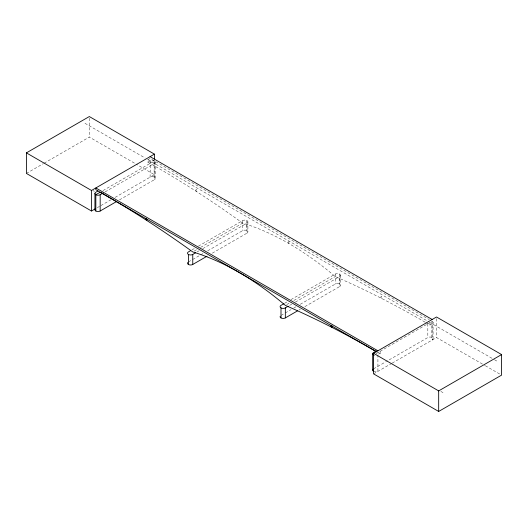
<?xml version="1.0" encoding="UTF-8"?>
<svg xmlns="http://www.w3.org/2000/svg" width="528" height="528" viewBox="0 0 528 528"><rect width="100%" height="100%" fill="white"/><g stroke="black" fill="none" stroke-linecap="round" stroke-linejoin="round"><path stroke-width="0.4" stroke-dasharray="2.64 1.98" d="M149.82 163.251L154.123 160.743L154.123 177.032M26.4 173.428L43.369 163.627M44.075 163.218L89.324 137.095L135.32 163.647M425.014 322.12A1000.903 577.876 60 0 0 381.533 298.406L381.447 298.36A1002.052 578.536 60 0 0 335.247 276.566A283.153 163.475 60 0 0 242.662 223.12A974.279 562.505 60 0 0 150.084 163.403L147.913 162.149L147.913 159.647L150.084 158.393L429.31 319.605M147.913 162.149L150.381 160.743A3.069 1.769 0 0 1 154.447 160.915M103.026 190.568L150.084 163.403M105.171 191.836L154.42 163.403A3.069 1.769 0 0 0 154.724 161.106M97.264 207.676L100.115 206.032M100.835 205.616L110.827 199.848M115.111 197.38L154.42 174.676L136.026 164.056M119.447 199.881L154.42 179.692L154.42 160.71M191.987 249.869L194.839 248.226M198.409 246.16L242.662 220.612A3.069 1.769 0 0 1 247.005 220.612A3.069 1.769 0 0 1 247.005 223.12L247.005 233.138L212.025 253.334M194.185 251.11L197.036 249.46M200.6 247.401L242.662 223.12M197.036 251.962L199.181 250.727M202.752 248.668L247.005 223.12M188.417 261.954L191.987 259.895M192.7 259.479L199.835 255.361M200.548 254.951L203.405 253.301M207.689 250.826L242.662 230.637A3.069 1.769 0 0 1 247.005 230.637A3.069 1.769 0 0 1 247.005 233.138M284.566 303.323L287.423 301.673M290.987 299.614L335.247 274.065A3.069 1.769 0 0 1 339.583 274.065A3.069 1.769 0 0 1 339.583 276.566L339.583 286.592L304.61 306.781M286.763 304.557L289.615 302.914M293.891 300.445L335.247 276.566M289.621 305.415L291.76 304.181M295.33 302.122L339.583 276.566M280.995 315.407L284.566 313.342M285.278 312.932L290.987 309.639M293.845 307.989L295.984 306.748M300.267 304.28L335.247 284.084A3.069 1.769 0 0 1 339.583 284.084A3.069 1.769 0 0 1 339.583 286.592M298.901 310.081L300.326 309.256M376.061 353.641L432.188 321.262A3.069 1.769 0 0 1 432.161 323.756L432.161 340.045A3.069 1.769 0 0 0 432.161 337.537A3.069 1.769 0 0 0 427.825 337.537L386.423 361.436M380.087 351.318L380.087 353.826L377.916 355.073L377.916 371.362A3.069 1.769 0 0 1 374.953 371.818M425.713 322.529A1000.903 577.876 60 0 1 427.825 323.756L429.997 325.01L432.161 323.756L493.72 359.297M373.58 368.854L385.711 361.852M373.58 373.87L391.479 363.535M392.192 363.119L436.504 337.537L484.618 365.317M150.381 160.743L150.084 177.184A3.069 1.769 0 0 1 154.42 177.184A3.069 1.769 0 0 1 154.42 179.692M84.988 123.314L145.127 158.037M147.913 159.647L428.564 321.677M494.432 359.707L497.257 361.337M485.324 365.726L500.188 374.306M377.923 352.572L380.087 353.826M93.007 190.582L94.42 191.4M440.893 391.433L443.012 392.66M436.504 318.635L436.504 337.537M433.059 322.39L433.059 338.672M431.864 321.097L431.864 337.385M429.997 322.502L429.997 325.01M427.825 323.697L427.825 337.537M340.474 275.2L340.474 285.226M339.28 273.913L339.28 283.932M335.247 274.065L335.247 284.084M247.896 221.747L247.896 231.772M246.701 220.46L246.701 230.485M242.662 220.612L242.662 230.637M155.311 162.037L155.311 178.319M89.324 118.193L89.324 137.095M196.462 189.631L195.65 190.106L196.462 191.512L197.281 191.044L196.462 189.631M288.955 241.699L288.143 242.174L288.955 243.58L289.766 243.111L288.955 241.699M381.533 296.531L380.721 297L381.533 298.406L382.351 297.937L381.533 296.531"/><path stroke-width="0.79" d="M147.279 219.8L146.467 220.268A973.124 561.838 60 0 0 100.175 192.218L95.839 194.72L95.839 211.009M95.218 208.864L91.496 211.009L26.4 173.428L26.4 152.882L89.324 116.549L154.42 154.13L154.42 159.067M26.4 152.882L91.496 190.463L154.42 154.13M98.003 190.964L95.839 192.218A3.069 1.769 0 0 0 95.839 194.72A3.069 1.769 0 0 0 100.175 194.72L103.033 193.076M95.35 208.87A3.069 1.769 0 0 0 96.136 211.16A3.069 1.769 0 0 0 100.175 211.009L116.589 201.531M190.555 250.694L188.417 251.929A3.069 1.769 0 0 0 188.417 254.437L188.417 264.462M188.417 254.437A3.069 1.769 0 0 0 192.753 254.437L195.611 252.787M187.75 262.528A3.069 1.769 0 0 0 188.879 264.68A3.069 1.769 0 0 0 192.753 264.462L207.029 256.219M283.853 303.732L280.995 305.382A3.069 1.769 0 0 0 280.995 307.89L280.995 317.909M280.995 307.89A3.069 1.769 0 0 0 285.338 307.89L288.189 306.24M280.124 316.424A3.069 1.769 0 0 0 281.807 318.245A3.069 1.769 0 0 0 285.338 317.909L297.469 310.906M376.431 350.922L373.58 352.572A3.069 1.769 0 0 0 374.213 355.357M373.58 353.324L436.504 316.991L501.6 354.572L501.6 375.118L438.676 411.451L373.58 373.87L373.58 353.324L438.676 390.905L501.6 354.572M146.467 218.394L145.649 218.863L146.56 220.328A974.279 562.505 60 0 1 192.753 251.929A283.153 163.475 60 0 1 285.338 305.382A1002.052 578.536 60 0 1 331.538 327.175L331.63 327.221A1000.903 577.876 60 0 1 376.51 351.747L95.839 189.71L95.839 187.955L377.916 350.816M150.084 156.638L432.161 319.499M331.63 325.34L332.442 326.753L331.63 327.221L330.812 325.809M438.676 390.905L438.676 411.451M372.682 353.826L372.682 370.108M285.338 307.89L285.338 317.909M192.753 254.437L192.753 264.462M100.175 194.72L100.175 211.009M94.934 193.472L94.934 209.755M91.496 190.463L91.496 211.009M374.213 371.646A3.069 1.769 0 0 1 373.091 369.224"/></g></svg>
